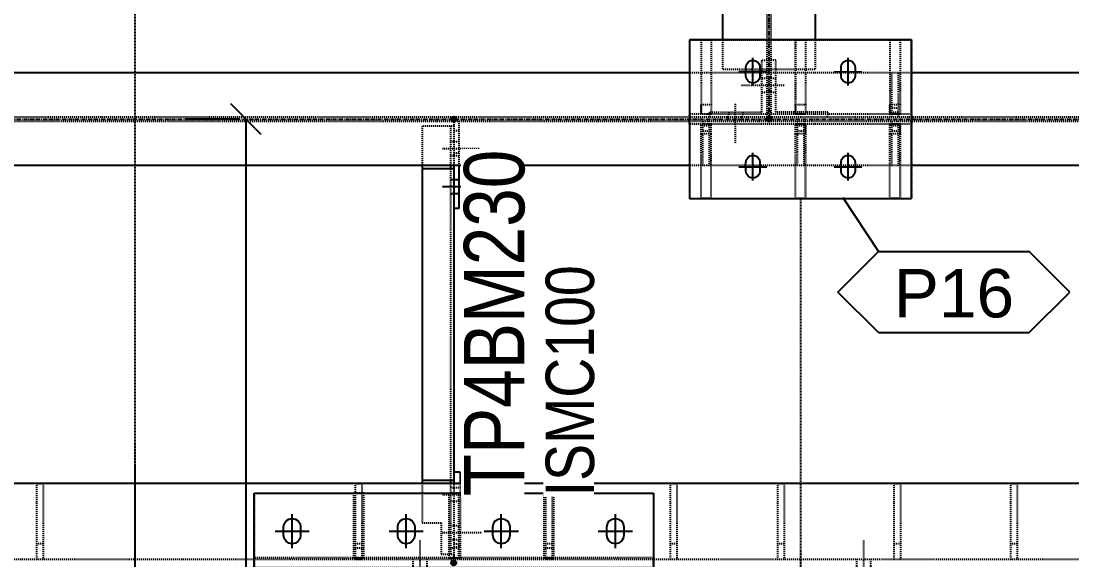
# Model space of a CAD drawing. Header units: millimetres. Extents: x 2102 to 21371, y 12217 to 26594.
# Drawn here: x 13452 to 15110, y 19525 to 20376 of the extents above; entities that cross this region are included whole.
import ezdxf

# ---------------------------------------------------------------- set-up
doc = ezdxf.new("R2010")
doc.units = ezdxf.units.MM
for name, pattern in [('CENTER', [12.7, 7.9375, -1.5875, 1.5875, -1.5875]), ('DXK_LINE_DOT2', [3.9198, 1.9599, -1.9599]), ('DXK_LINE_DOT3', [5.9187, 2.979, -0.9799, 0.9799, -0.9799])]:
    doc.linetypes.add(name, pattern=pattern)
for name, color, linetype in [('1', 7, 'Continuous'), ('2', 7, 'Continuous'), ('4', 7, 'Continuous'), ('6', 7, 'Continuous'), ('7', 7, 'Continuous'), ('8', 7, 'Continuous')]:
    doc.layers.add(name, color=color, linetype=linetype)
doc.styles.add('Arial', font='arial.ttf', dxfattribs={"height": 0.2})
doc.styles.add('Arial Narrow', font='ARIALN.TTF', dxfattribs={"height": 0.2})

# ---------------------------------------------------------------- blocks, each defined once
blk = doc.blocks.new('Part-116860372-114970 - 114867')
at = {"layer": '1', "color": 6, "linetype": 'DXK_LINE_DOT2'}
for p, q in [((17356.8, 20037.3), (16919.3, 20037.3)), ((17706.8, 19949.8), (13838.1, 19949.8)), ((13838.1, 19941.9), (17706.8, 19941.9)), ((17356.8, 19854.3), (16919.3, 19854.3))]:
    blk.add_line(p, q, dxfattribs=at)
at = {"layer": '2', "color": 2, "linetype": 'Continuous'}
for p, q in [((16919.3, 20037.3), (13831.8, 20037.3)), ((17713.1, 20037.3), (17356.8, 20037.3)), ((16919.3, 19854.3), (13831.8, 19854.3)), ((17713.1, 19854.3), (17356.8, 19854.3))]:
    blk.add_line(p, q, dxfattribs=at)
at = {"layer": '4', "color": 4, "linetype": 'CENTER'}
blk.add_line((13700.6, 19945.8), (17825.6, 19945.8), dxfattribs=at)
blk = doc.blocks.new('Part-116860372-157426 - 114867')
at = {"layer": '1', "color": 6, "linetype": 'DXK_LINE_DOT2'}
for p, q in [((15631.8, 19227.1), (14394.3, 19227.1)), ((16454.3, 19227.1), (15644.3, 19227.1)), ((16881.8, 19227.1), (16466.8, 19227.1)), ((17093.1, 19227.1), (16894.3, 19227.1)), ((17323.1, 19227.1), (17105.6, 19227.1)), ((17553.1, 19227.1), (17335.6, 19227.1)), ((18131.8, 19227.1), (17565.6, 19227.1))]:
    blk.add_line(p, q, dxfattribs=at)
blk = doc.blocks.new('Bolt-116860372-115947 - 114867')
at = {"layer": '1', "color": 1, "linetype": 'DXK_LINE_DOT2'}
for p, q in [((17263.3, 19038.3), (17263.3, 19117.1)), ((17249.5, 19064.6), (17249.5, 19077.1)), ((17277, 19064.6), (17277, 19077.1)), ((17249.5, 19054.6), (17249.5, 19064.6)), ((17277, 19054.6), (17277, 19064.6))]:
    blk.add_line(p, q, dxfattribs=at)
blk = doc.blocks.new('Part-116860372-114972 - 114867')
at = {"layer": '4', "linetype": 'Continuous'}
for points in [[(17075.6, 22565.8, -1), (17075.6, 22575.8, -1)], [(17075.6, 19940.8, -1), (17075.6, 19950.8, -1)]]:
    blk.add_hatch(color=4, dxfattribs=at).paths.add_polyline_path(points)
at = {"layer": '1', "color": 6, "linetype": 'DXK_LINE_DOT2'}
for p, q in [((16984.1, 22556.6), (16984.1, 22467.3)), ((17167.1, 22556.6), (16984.1, 22556.6)), ((17071.6, 22556.6), (17071.6, 22461)), ((17079.5, 22556.6), (17079.5, 22467.3)), ((17167.1, 22556.6), (17167.1, 22467.3)), ((17071.6, 22461), (17071.6, 19959.8)), ((17079.5, 22461), (17079.5, 19959.8)), ((16984.1, 21533.3), (16984.1, 21108.3)), ((17167.1, 21533.3), (17167.1, 21108.3)), ((16984.1, 20102.1), (16984.1, 20043.6)), ((17167.1, 20102.1), (17167.1, 20043.6)), ((17167.1, 20043.6), (16984.1, 20043.6)), ((17079.5, 19959.8), (17071.6, 19959.8))]:
    blk.add_line(p, q, dxfattribs=at)
at = {"layer": '2', "color": 2, "linetype": 'Continuous'}
for p, q in [((16984.1, 22467.3), (16984.1, 21533.3)), ((17071.6, 22461), (17071.6, 22467.3)), ((17079.5, 22467.3), (17079.5, 22461)), ((17167.1, 22467.3), (17167.1, 21533.3)), ((17167.1, 22461), (16984.1, 22461)), ((16984.1, 21108.3), (16984.1, 20102.1)), ((17167.1, 21108.3), (17167.1, 20102.1))]:
    blk.add_line(p, q, dxfattribs=at)
at = {"layer": '4', "color": 4, "linetype": 'CENTER'}
blk.add_line((17075.6, 22570.8), (17075.6, 19945.8), dxfattribs=at)
at = {"layer": '4', "color": 4, "linetype": 'Continuous'}
for centre in [(17075.6, 22570.8), (17075.6, 19945.8)]:
    blk.add_circle(centre, 5, dxfattribs=at)
blk = doc.blocks.new('Part-116860372-115887 - 114867')
at = {"layer": '1', "color": 6, "linetype": 'DXK_LINE_DOT2'}
for p, q in [((16464.3, 19941.9), (16464.3, 19854.3)), ((16454.3, 19923.2), (16464.3, 19923.2)), ((16454.3, 19879.4), (16464.3, 19879.4))]:
    blk.add_line(p, q, dxfattribs=at)
at = {"layer": '2', "color": 2, "linetype": 'Continuous'}
for p, q in [((16454.3, 19854.3), (16454.3, 19848.1)), ((16464.3, 19854.3), (16464.3, 19769.4)), ((16464.3, 19769.4), (16454.3, 19769.4))]:
    blk.add_line(p, q, dxfattribs=at)
blk = doc.blocks.new('Part-116860372-115907 - 114867')
at = {"layer": '1', "color": 6, "linetype": 'DXK_LINE_DOT2'}
for p, q in [((16454.3, 19227.1), (16466.8, 19227.1)), ((16466.8, 19227.1), (16466.8, 19077.1)), ((16454.3, 19108.3), (16466.8, 19108.3)), ((16454.3, 19102.1), (16466.8, 19102.1)), ((16466.8, 19077.1), (16454.3, 19077.1))]:
    blk.add_line(p, q, dxfattribs=at)
at = {"layer": '2', "color": 2, "linetype": 'Continuous'}
for p, q in [((16466.8, 19249.6), (16454.3, 19249.6)), ((16454.3, 19233.3), (16454.3, 19227.1)), ((16466.8, 19249.6), (16466.8, 19227.1))]:
    blk.add_line(p, q, dxfattribs=at)
blk = doc.blocks.new('Part-116860372-116450 - 114867')
at = {"layer": '1', "color": 6, "linetype": 'DXK_LINE_DOT2'}
for p, q in [((17318.2, 19949.8), (17318.2, 20037.3)), ((17330.7, 20037.3), (17330.7, 19949.8)), ((17318.2, 19968.5), (17330.7, 19968.5)), ((17330.7, 19959.3), (17318.2, 19959.3))]:
    blk.add_line(p, q, dxfattribs=at)
blk = doc.blocks.new('Part-116860372-115112 - 114867')
at = {"layer": '2', "color": 2, "linetype": 'Continuous'}
blk.add_line((20038.1, 19227.1), (9419.3, 19227.1), dxfattribs=at)
blk = doc.blocks.new('Part-116860372-115114 - 114867')
at = {"layer": '1', "color": 6, "linetype": 'DXK_LINE_DOT2'}
blk.add_line((20038.1, 19077.1), (9419.3, 19077.1), dxfattribs=at)
blk = doc.blocks.new('Part-116860372-116442 - 114867')
at = {"layer": '2', "color": 2, "linetype": 'Continuous'}
for p, q in [((16919.3, 20102.1), (16919.3, 19789.6)), ((17356.8, 20102), (16919.3, 20102.1)), ((17356.8, 19789.5), (17356.8, 20102)), ((16919.3, 19789.6), (17356.8, 19789.5))]:
    blk.add_line(p, q, dxfattribs=at)
blk = doc.blocks.new('Part-116860372-115119 - 114867')
at = {"layer": '4', "linetype": 'Continuous'}
for points in [[(16454.3, 19940.8, -1), (16454.3, 19950.8, -1)], [(16454.3, 19065.8, -1), (16454.3, 19075.8, -1)]]:
    blk.add_hatch(color=4, dxfattribs=at).paths.add_polyline_path(points)
at = {"layer": '1', "color": 6, "linetype": 'DXK_LINE_DOT2'}
for p, q in [((16391.8, 19931.9), (16391.8, 19854.3)), ((16454.3, 19931.9), (16391.8, 19931.9)), ((16448.1, 19931.9), (16448.1, 19854.3)), ((16454.3, 19931.9), (16454.3, 19848.1)), ((16448.1, 19848.1), (16448.1, 19233.3)), ((16454.3, 19233.3), (16454.3, 19087.1)), ((16391.8, 19227.1), (16391.8, 19149.6)), ((16448.1, 19227.1), (16448.1, 19087.1)), ((16391.8, 19149.6), (16429.3, 19149.6)), ((16429.3, 19149.6), (16429.3, 19087.1)), ((16454.3, 19087.1), (16429.3, 19087.1))]:
    blk.add_line(p, q, dxfattribs=at)
at = {"layer": '2', "color": 2, "linetype": 'Continuous'}
for p, q in [((16391.8, 19854.3), (16391.8, 19227.1)), ((16454.3, 19848.1), (16391.8, 19848.1)), ((16448.1, 19854.3), (16448.1, 19848.1)), ((16454.3, 19848.1), (16454.3, 19233.3)), ((16454.3, 19233.3), (16391.8, 19233.3)), ((16448.1, 19233.3), (16448.1, 19227.1))]:
    blk.add_line(p, q, dxfattribs=at)
at = {"layer": '4', "color": 4, "linetype": 'CENTER'}
for p, q in [((16454.3, 19945.8), (16454.3, 19931.9)), ((16454.3, 19848.1), (16454.3, 19233.3)), ((16454.3, 19087.1), (16454.3, 19070.8))]:
    blk.add_line(p, q, dxfattribs=at)
at = {"layer": '4', "color": 4, "linetype": 'Continuous'}
for centre in [(16454.3, 19945.8), (16454.3, 19070.8)]:
    blk.add_circle(centre, 5, dxfattribs=at)
blk = doc.blocks.new('Part-116860372-149910 - 114867')
at = {"layer": '1', "color": 6, "linetype": 'DXK_LINE_DOT2'}
for p, q in [((16881.8, 19077.1), (16881.8, 19227.1)), ((16881.8, 19227.1), (16894.3, 19227.1)), ((16894.3, 19227.1), (16894.3, 19077.1)), ((16894.3, 19108.3), (16881.8, 19108.3))]:
    blk.add_line(p, q, dxfattribs=at)
blk = doc.blocks.new('Part-116860372-116609 - 114867')
at = {"layer": '1', "color": 6, "linetype": 'DXK_LINE_DOT2'}
for p, q in [((17553.1, 19077.1), (17553.1, 19227.1)), ((17553.1, 19227.1), (17565.6, 19227.1)), ((17565.6, 19227.1), (17565.6, 19077.1)), ((17565.6, 19108.3), (17553.1, 19108.3))]:
    blk.add_line(p, q, dxfattribs=at)
blk = doc.blocks.new('Part-116860372-116526 - 114867')
at = {"layer": '1', "color": 6, "linetype": 'DXK_LINE_DOT2'}
for p, q in [((16256.8, 19208.3), (16256.8, 19080.8)), ((16276.8, 19208.3), (16256.8, 19208.3)), ((16276.8, 19080.8), (16276.8, 19208.3)), ((16276.8, 19099.6), (16256.8, 19099.6)), ((16256.8, 19080.8), (16276.8, 19080.8))]:
    blk.add_line(p, q, dxfattribs=at)
blk = doc.blocks.new('Part-116860372-116524 - 114867')
at = {"layer": '1', "color": 6, "linetype": 'DXK_LINE_DOT2'}
for p, q in [((16848.1, 19080.9), (16060.6, 19080.8)), ((16060.6, 19060.8), (16060.6, 19080.8)), ((16848.1, 19060.9), (16848.1, 19080.9)), ((16848.1, 19060.9), (16060.6, 19060.8))]:
    blk.add_line(p, q, dxfattribs=at)
blk = doc.blocks.new('Part-116860372-150337 - 114867')
at = {"layer": '1', "color": 6, "linetype": 'DXK_LINE_DOT2'}
for p, q in [((16260.6, 19077.1), (16260.6, 19227.1)), ((16260.6, 19227.1), (16273.1, 19227.1)), ((16273.1, 19227.1), (16273.1, 19077.1)), ((16273.1, 19108.3), (16260.6, 19108.3)), ((16273.1, 19077.1), (16260.6, 19077.1))]:
    blk.add_line(p, q, dxfattribs=at)
blk = doc.blocks.new('Part-116860372-115512 - 114867')
at = {"layer": '1', "color": 6, "linetype": 'DXK_LINE_DOT2'}
for p, q in [((17089.5, 20062.3), (17079.5, 20062.3)), ((17089.5, 19959.8), (17089.5, 20062.3)), ((17079.5, 19959.8), (17079.5, 19949.8)), ((17192, 19959.8), (17089.5, 19959.8)), ((17192, 19949.8), (17192, 19959.8))]:
    blk.add_line(p, q, dxfattribs=at)
blk = doc.blocks.new('Part-116860372-149912 - 114867')
at = {"layer": '1', "color": 6, "linetype": 'DXK_LINE_DOT2'}
for p, q in [((15631.8, 19077.1), (15631.8, 19227.1)), ((15631.8, 19227.1), (15644.3, 19227.1)), ((15644.3, 19227.1), (15644.3, 19077.1)), ((15644.3, 19108.3), (15631.8, 19108.3))]:
    blk.add_line(p, q, dxfattribs=at)
blk = doc.blocks.new('Part-116860372-115511 - 114867')
at = {"layer": '1', "color": 6, "linetype": 'DXK_LINE_DOT2'}
for p, q in [((17061.6, 19959.8), (17061.6, 20062.3)), ((17061.6, 20062.3), (17071.6, 20062.3)), ((16959.1, 19949.8), (16959.1, 19959.8)), ((16959.1, 19959.8), (17061.6, 19959.8)), ((17071.6, 19959.8), (17071.6, 19949.8))]:
    blk.add_line(p, q, dxfattribs=at)
blk = doc.blocks.new('Bolt-116860372-115513 - 114867')
at = {"layer": '1', "color": 1, "linetype": 'DXK_LINE_DOT2'}
for p, q in [((17071.6, 20026), (17061.6, 20026)), ((17079.5, 20026), (17071.6, 20026)), ((17089.5, 20026), (17079.5, 20026)), ((17105.8, 20012.3), (17020.8, 20012.3)), ((17071.6, 19998.5), (17061.6, 19998.5)), ((17079.5, 19998.5), (17071.6, 19998.5)), ((17089.5, 19998.5), (17079.5, 19998.5))]:
    blk.add_line(p, q, dxfattribs=at)
blk = doc.blocks.new('Bolt-116860372-115529 - 114867')
at = {"layer": '1', "color": 1, "linetype": 'DXK_LINE_DOT2'}
for p, q in [((16995.4, 19959.8), (16995.4, 19949.8)), ((17009.1, 19975.8), (17009.1, 19897)), ((17022.9, 19959.8), (17022.9, 19949.8)), ((16995.4, 19949.8), (16995.4, 19941.9)), ((17022.9, 19949.8), (17022.9, 19941.9))]:
    blk.add_line(p, q, dxfattribs=at)
blk = doc.blocks.new('Bolt-116860372-116449 - 114867')
at = {"layer": '2', "color": 1, "linetype": 'Continuous'}
for p, q in [((17044.3, 20012.1), (17044.3, 20067.1)), ((17231.8, 20012.1), (17231.8, 20067.1)), ((17030.6, 20048.3), (17031.6, 20053.6)), ((17030.6, 20030.8), (17030.6, 20048.3)), ((17031.6, 20053.6), (17034.6, 20058)), ((17034.6, 20058), (17039.1, 20061)), ((17039.1, 20061), (17044.3, 20062.1)), ((17044.3, 20062.1), (17044.3, 20062.1)), ((17044.3, 20062.1), (17049.6, 20061)), ((17049.6, 20061), (17054.1, 20058)), ((17054.1, 20058), (17057, 20053.6)), ((17057, 20053.6), (17058.1, 20048.3)), ((17058.1, 20048.3), (17058.1, 20030.8)), ((17218.1, 20048.3), (17219.1, 20053.6)), ((17218.1, 20030.8), (17218.1, 20048.3)), ((17219.1, 20053.6), (17222.1, 20058)), ((17222.1, 20058), (17226.6, 20061)), ((17226.6, 20061), (17231.8, 20062.1)), ((17231.8, 20062.1), (17231.8, 20062.1)), ((17231.8, 20062.1), (17237.1, 20061)), ((17237.1, 20061), (17241.6, 20058)), ((17241.6, 20058), (17244.5, 20053.6)), ((17244.5, 20053.6), (17245.6, 20048.3)), ((17245.6, 20048.3), (17245.6, 20030.8)), ((17016.8, 20039.6), (17071.8, 20039.6)), ((17031.6, 20025.6), (17030.6, 20030.8)), ((17034.6, 20021.1), (17031.6, 20025.6)), ((17039.1, 20018.1), (17034.6, 20021.1)), ((17054.1, 20021.1), (17049.6, 20018.1)), ((17057, 20025.6), (17054.1, 20021.1)), ((17058.1, 20030.8), (17057, 20025.6)), ((17204.3, 20039.6), (17259.3, 20039.5)), ((17219.1, 20025.5), (17218.1, 20030.8)), ((17222.1, 20021.1), (17219.1, 20025.5)), ((17226.6, 20018.1), (17222.1, 20021.1)), ((17241.6, 20021.1), (17237.1, 20018.1)), ((17244.5, 20025.5), (17241.6, 20021.1)), ((17245.6, 20030.8), (17244.5, 20025.5)), ((17044.3, 20017.1), (17039.1, 20018.1)), ((17049.6, 20018.1), (17044.3, 20017.1)), ((17044.3, 20017.1), (17044.3, 20017.1)), ((17231.8, 20017.1), (17226.6, 20018.1)), ((17237.1, 20018.1), (17231.8, 20017.1)), ((17231.8, 20017.1), (17231.8, 20017.1)), ((17044.3, 19824.6), (17044.3, 19879.6)), ((17231.8, 19824.6), (17231.8, 19879.6)), ((17030.6, 19860.8), (17031.6, 19866.1)), ((17030.6, 19843.3), (17030.6, 19860.8)), ((17031.6, 19866.1), (17034.6, 19870.5)), ((17034.6, 19870.5), (17039.1, 19873.5)), ((17039.1, 19873.5), (17044.3, 19874.6)), ((17044.3, 19874.6), (17044.3, 19874.6)), ((17044.3, 19874.6), (17049.6, 19873.5)), ((17049.6, 19873.5), (17054, 19870.5)), ((17054, 19870.5), (17057, 19866.1)), ((17057, 19866.1), (17058.1, 19860.8)), ((17058.1, 19860.8), (17058.1, 19843.3)), ((17218.1, 19860.8), (17219.1, 19866.1)), ((17218.1, 19843.3), (17218.1, 19860.8)), ((17219.1, 19866.1), (17222.1, 19870.5)), ((17222.1, 19870.5), (17226.6, 19873.5)), ((17226.6, 19873.5), (17231.8, 19874.6)), ((17231.8, 19874.6), (17231.8, 19874.6)), ((17231.8, 19874.6), (17237.1, 19873.5)), ((17237.1, 19873.5), (17241.5, 19870.5)), ((17241.5, 19870.5), (17244.5, 19866.1)), ((17244.5, 19866.1), (17245.6, 19860.8)), ((17245.6, 19860.8), (17245.6, 19843.3)), ((17016.8, 19852.1), (17071.8, 19852.1)), ((17031.6, 19838.1), (17030.6, 19843.3)), ((17034.6, 19833.6), (17031.6, 19838.1)), ((17057, 19838.1), (17054, 19833.6)), ((17058.1, 19843.3), (17057, 19838.1)), ((17204.3, 19852.1), (17259.3, 19852)), ((17219.1, 19838), (17218.1, 19843.3)), ((17222.1, 19833.6), (17219.1, 19838)), ((17244.5, 19838), (17241.5, 19833.6)), ((17245.6, 19843.3), (17244.5, 19838)), ((17039.1, 19830.6), (17034.6, 19833.6)), ((17044.3, 19829.6), (17039.1, 19830.6)), ((17049.6, 19830.6), (17044.3, 19829.6)), ((17044.3, 19829.6), (17044.3, 19829.6)), ((17054, 19833.6), (17049.6, 19830.6)), ((17226.6, 19830.6), (17222.1, 19833.6)), ((17231.8, 19829.6), (17226.6, 19830.6)), ((17237.1, 19830.6), (17231.8, 19829.6)), ((17231.8, 19829.6), (17231.8, 19829.6)), ((17241.5, 19833.6), (17237.1, 19830.6))]:
    blk.add_line(p, q, dxfattribs=at)
blk = doc.blocks.new('Part-116860372-116447 - 114867')
at = {"layer": '1', "color": 6, "linetype": 'DXK_LINE_DOT2'}
for p, q in [((16962, 19935.8), (16941.9, 19935.8)), ((16941.9, 19917), (16941.9, 19935.8)), ((16942, 19917), (16942, 19935.8)), ((16961.9, 19917), (16961.9, 19935.8)), ((16961.9, 19935.8), (16962, 19935.8)), ((16962, 19917), (16962, 19935.8)), ((16962, 19917), (16941.9, 19917)), ((16941.9, 19789.6), (16941.9, 19917)), ((16942, 19789.6), (16942, 19917)), ((16961.9, 19789.5), (16961.9, 19917)), ((16962, 19789.6), (16962, 19917)), ((16961.9, 19789.5), (16962, 19789.5))]:
    blk.add_line(p, q, dxfattribs=at)
at = {"layer": '2', "color": 2, "linetype": 'Continuous'}
for p, q in [((16941.9, 19789.5), (16941.9, 19789.6)), ((16962, 19789.5), (16941.9, 19789.5)), ((16942, 19789.5), (16942, 19789.6)), ((16962, 19789.5), (16962, 19789.6))]:
    blk.add_line(p, q, dxfattribs=at)
blk = doc.blocks.new('Part-116860372-116441 - 114867')
at = {"layer": '1', "color": 6, "linetype": 'DXK_LINE_DOT2'}
for p, q in [((17314.4, 20102), (17314.4, 19974.6)), ((17314.5, 20102.1), (17334.4, 20102.1)), ((17314.5, 20102), (17314.5, 19974.6)), ((17334.4, 20102.1), (17334.4, 19974.6)), ((17334.5, 20102), (17334.5, 19974.6)), ((17314.4, 19974.6), (17314.4, 19955.8)), ((17314.4, 19974.6), (17334.5, 19974.6)), ((17314.5, 19955.8), (17314.5, 19974.6)), ((17334.4, 19974.6), (17334.4, 19955.8)), ((17334.5, 19974.6), (17334.5, 19955.8)), ((17314.4, 19955.8), (17314.5, 19955.8)), ((17334.5, 19955.8), (17314.4, 19955.8))]:
    blk.add_line(p, q, dxfattribs=at)
at = {"layer": '2', "color": 2, "linetype": 'Continuous'}
for p, q in [((17314.5, 20102.1), (17314.4, 20102.1)), ((17314.4, 20102.1), (17314.4, 20102)), ((17314.4, 20102.1), (17314.5, 20102.1)), ((17314.5, 20102.1), (17314.5, 20102)), ((17314.5, 20102.1), (17334.5, 20102.1)), ((17334.5, 20102.1), (17334.5, 20102))]:
    blk.add_line(p, q, dxfattribs=at)
blk = doc.blocks.new('Part-116860372-116612 - 114867')
at = {"layer": '1', "color": 6, "linetype": 'DXK_LINE_DOT2'}
for p, q in [((17093.1, 19077.1), (17093.1, 19227.1)), ((17093.1, 19227.1), (17105.6, 19227.1)), ((17105.6, 19227.1), (17105.6, 19077.1)), ((17105.6, 19108.3), (17093.1, 19108.3))]:
    blk.add_line(p, q, dxfattribs=at)
blk = doc.blocks.new('Part-116860372-116529 - 114867')
at = {"layer": '1', "color": 6, "linetype": 'DXK_LINE_DOT2'}
for p, q in [((16444.3, 19208.3), (16444.3, 19080.8)), ((16464.3, 19208.3), (16444.3, 19208.3)), ((16464.3, 19080.8), (16464.3, 19208.3)), ((16464.3, 19099.6), (16444.3, 19099.6)), ((16444.3, 19080.8), (16464.3, 19080.8))]:
    blk.add_line(p, q, dxfattribs=at)
blk = doc.blocks.new('Bolt-116860372-116533 - 114867')
at = {"layer": '2', "color": 1, "linetype": 'Continuous'}
for p, q in [((16120, 19148), (16123.6, 19153.4)), ((16123.6, 19153.4), (16129.1, 19157.1)), ((16129.1, 19157.1), (16135.6, 19158.4)), ((16135.6, 19099.6), (16135.6, 19167.1)), ((16135.6, 19158.4), (16135.6, 19158.4)), ((16135.6, 19158.4), (16142, 19157.1)), ((16142, 19157.1), (16147.5, 19153.4)), ((16147.5, 19153.4), (16151.2, 19148)), ((16345, 19147.9), (16348.6, 19153.4)), ((16348.6, 19153.4), (16354.1, 19157.1)), ((16354.1, 19157.1), (16360.6, 19158.4)), ((16360.6, 19099.6), (16360.6, 19167.1)), ((16360.6, 19158.4), (16360.6, 19158.4)), ((16360.6, 19158.4), (16367, 19157.1)), ((16367, 19157.1), (16372.5, 19153.4)), ((16372.5, 19153.4), (16376.2, 19147.9)), ((16532.5, 19147.9), (16536.1, 19153.4)), ((16536.1, 19153.4), (16541.6, 19157.1)), ((16541.6, 19157.1), (16548.1, 19158.3)), ((16548.1, 19099.6), (16548.1, 19167.1)), ((16548.1, 19158.3), (16548.1, 19158.3)), ((16548.1, 19158.3), (16554.5, 19157.1)), ((16554.5, 19157.1), (16560, 19153.4)), ((16560, 19153.4), (16563.7, 19147.9)), ((16757.5, 19147.9), (16761.1, 19153.4)), ((16761.1, 19153.4), (16766.6, 19157)), ((16766.6, 19157), (16773.1, 19158.3)), ((16773.1, 19099.6), (16773.1, 19167.1)), ((16773.1, 19158.3), (16773.1, 19158.3)), ((16773.1, 19158.3), (16779.5, 19157)), ((16779.5, 19157), (16785, 19153.4)), ((16785, 19153.4), (16788.7, 19147.9)), ((16101.8, 19133.4), (16169.3, 19133.4)), ((16118.7, 19141.5), (16120, 19148)), ((16118.7, 19125.3), (16118.7, 19141.5)), ((16151.2, 19148), (16152.4, 19141.5)), ((16152.4, 19141.5), (16152.4, 19125.2)), ((16326.8, 19133.4), (16394.3, 19133.4)), ((16343.7, 19141.5), (16345, 19147.9)), ((16343.7, 19125.2), (16343.7, 19141.5)), ((16376.2, 19147.9), (16377.4, 19141.5)), ((16377.4, 19141.5), (16377.4, 19125.2)), ((16514.3, 19133.3), (16581.8, 19133.3)), ((16531.2, 19141.5), (16532.5, 19147.9)), ((16531.2, 19125.2), (16531.2, 19141.5)), ((16563.7, 19147.9), (16564.9, 19141.5)), ((16564.9, 19141.5), (16564.9, 19125.2)), ((16739.3, 19133.3), (16806.8, 19133.3)), ((16756.2, 19141.5), (16757.5, 19147.9)), ((16756.2, 19125.2), (16756.2, 19141.5)), ((16788.7, 19147.9), (16789.9, 19141.5)), ((16789.9, 19141.5), (16789.9, 19125.2)), ((16120, 19118.8), (16118.7, 19125.3)), ((16123.6, 19113.3), (16120, 19118.8)), ((16129.1, 19109.7), (16123.6, 19113.3)), ((16135.6, 19108.4), (16129.1, 19109.7)), ((16142, 19109.7), (16135.6, 19108.4)), ((16147.5, 19113.3), (16142, 19109.7)), ((16151.2, 19118.8), (16147.5, 19113.3)), ((16152.4, 19125.2), (16151.2, 19118.8)), ((16345, 19118.8), (16343.7, 19125.2)), ((16348.6, 19113.3), (16345, 19118.8)), ((16354.1, 19109.6), (16348.6, 19113.3)), ((16360.6, 19108.4), (16354.1, 19109.6)), ((16367, 19109.6), (16360.6, 19108.4)), ((16372.5, 19113.3), (16367, 19109.6)), ((16376.2, 19118.8), (16372.5, 19113.3)), ((16377.4, 19125.2), (16376.2, 19118.8)), ((16532.5, 19118.8), (16531.2, 19125.2)), ((16536.1, 19113.3), (16532.5, 19118.8)), ((16541.6, 19109.6), (16536.1, 19113.3)), ((16548.1, 19108.3), (16541.6, 19109.6)), ((16554.5, 19109.6), (16548.1, 19108.3)), ((16560, 19113.3), (16554.5, 19109.6)), ((16563.7, 19118.8), (16560, 19113.3)), ((16564.9, 19125.2), (16563.7, 19118.8)), ((16757.5, 19118.7), (16756.2, 19125.2)), ((16761.1, 19113.3), (16757.5, 19118.7)), ((16766.6, 19109.6), (16761.1, 19113.3)), ((16773.1, 19108.3), (16766.6, 19109.6)), ((16779.5, 19109.6), (16773.1, 19108.3)), ((16785, 19113.3), (16779.5, 19109.6)), ((16788.7, 19118.7), (16785, 19113.3)), ((16789.9, 19125.2), (16788.7, 19118.7)), ((16135.6, 19108.4), (16135.6, 19108.4)), ((16360.6, 19108.4), (16360.6, 19108.4)), ((16548.1, 19108.3), (16548.1, 19108.3)), ((16773.1, 19108.3), (16773.1, 19108.3)), ((16120, 19023), (16123.6, 19028.4)), ((16123.6, 19028.4), (16129.1, 19032.1)), ((16129.1, 19032.1), (16135.6, 19033.4)), ((16135.6, 18974.6), (16135.6, 19042.1)), ((16135.6, 19033.4), (16135.6, 19033.4)), ((16135.6, 19033.4), (16142, 19032.1)), ((16142, 19032.1), (16147.5, 19028.4)), ((16147.5, 19028.4), (16151.2, 19023)), ((16345, 19022.9), (16348.6, 19028.4)), ((16348.6, 19028.4), (16354.1, 19032.1)), ((16354.1, 19032.1), (16360.6, 19033.4)), ((16360.6, 18974.6), (16360.6, 19042.1)), ((16360.6, 19033.4), (16360.6, 19033.4)), ((16360.6, 19033.4), (16367, 19032.1)), ((16367, 19032.1), (16372.5, 19028.4)), ((16372.5, 19028.4), (16376.2, 19022.9)), ((16532.5, 19022.9), (16536.1, 19028.4)), ((16536.1, 19028.4), (16541.6, 19032.1)), ((16541.6, 19032.1), (16548.1, 19033.3)), ((16548.1, 18974.6), (16548.1, 19042.1)), ((16548.1, 19033.3), (16548.1, 19033.3)), ((16548.1, 19033.3), (16554.5, 19032.1)), ((16554.5, 19032.1), (16560, 19028.4)), ((16560, 19028.4), (16563.7, 19022.9)), ((16757.5, 19022.9), (16761.1, 19028.4)), ((16761.1, 19028.4), (16766.6, 19032)), ((16766.6, 19032), (16773.1, 19033.3)), ((16773.1, 18974.6), (16773.1, 19042.1)), ((16773.1, 19033.3), (16773.1, 19033.3)), ((16773.1, 19033.3), (16779.5, 19032)), ((16779.5, 19032), (16785, 19028.4)), ((16785, 19028.4), (16788.7, 19022.9)), ((16101.8, 19008.4), (16169.3, 19008.4)), ((16118.7, 19016.5), (16120, 19023)), ((16118.7, 19000.3), (16118.7, 19016.5)), ((16151.2, 19023), (16152.4, 19016.5)), ((16152.4, 19016.5), (16152.4, 19000.2)), ((16326.8, 19008.4), (16394.3, 19008.4)), ((16343.7, 19016.5), (16345, 19022.9)), ((16343.7, 19000.2), (16343.7, 19016.5)), ((16376.2, 19022.9), (16377.4, 19016.5)), ((16377.4, 19016.5), (16377.4, 19000.2)), ((16514.3, 19008.3), (16581.8, 19008.3)), ((16531.2, 19016.5), (16532.5, 19022.9)), ((16531.2, 19000.2), (16531.2, 19016.5)), ((16563.7, 19022.9), (16564.9, 19016.5)), ((16564.9, 19016.5), (16564.9, 19000.2)), ((16739.3, 19008.3), (16806.8, 19008.3)), ((16756.2, 19016.5), (16757.5, 19022.9)), ((16756.2, 19000.2), (16756.2, 19016.5)), ((16788.7, 19022.9), (16789.9, 19016.5)), ((16789.9, 19016.5), (16789.9, 19000.2)), ((16120, 18993.8), (16118.7, 19000.3)), ((16123.6, 18988.3), (16120, 18993.8)), ((16129.1, 18984.7), (16123.6, 18988.3)), ((16135.6, 18983.4), (16129.1, 18984.7)), ((16142, 18984.7), (16135.6, 18983.4)), ((16147.5, 18988.3), (16142, 18984.7)), ((16151.2, 18993.8), (16147.5, 18988.3)), ((16152.4, 19000.2), (16151.2, 18993.8)), ((16345, 18993.8), (16343.7, 19000.2)), ((16348.6, 18988.3), (16345, 18993.8)), ((16354.1, 18984.6), (16348.6, 18988.3)), ((16360.6, 18983.4), (16354.1, 18984.6)), ((16367, 18984.6), (16360.6, 18983.4)), ((16372.5, 18988.3), (16367, 18984.6)), ((16376.2, 18993.8), (16372.5, 18988.3)), ((16377.4, 19000.2), (16376.2, 18993.8)), ((16532.5, 18993.8), (16531.2, 19000.2)), ((16536.1, 18988.3), (16532.5, 18993.8)), ((16541.6, 18984.6), (16536.1, 18988.3)), ((16548.1, 18983.3), (16541.6, 18984.6)), ((16554.5, 18984.6), (16548.1, 18983.3)), ((16560, 18988.3), (16554.5, 18984.6)), ((16563.7, 18993.8), (16560, 18988.3)), ((16564.9, 19000.2), (16563.7, 18993.8)), ((16757.5, 18993.7), (16756.2, 19000.2)), ((16761.1, 18988.3), (16757.5, 18993.7)), ((16766.6, 18984.6), (16761.1, 18988.3)), ((16773.1, 18983.3), (16766.6, 18984.6)), ((16779.5, 18984.6), (16773.1, 18983.3)), ((16785, 18988.3), (16779.5, 18984.6)), ((16788.7, 18993.7), (16785, 18988.3)), ((16789.9, 19000.2), (16788.7, 18993.7)), ((16135.6, 18983.4), (16135.6, 18983.4)), ((16360.6, 18983.4), (16360.6, 18983.4)), ((16548.1, 18983.3), (16548.1, 18983.3)), ((16773.1, 18983.3), (16773.1, 18983.3))]:
    blk.add_line(p, q, dxfattribs=at)
blk = doc.blocks.new('Bolt-116860372-115888 - 114867')
at = {"layer": '1', "color": 1, "linetype": 'DXK_LINE_DOT2'}
for p, q in [((16448.1, 19901.9), (16454.3, 19901.9)), ((16454.3, 19901.9), (16464.3, 19901.9)), ((16431.8, 19888.2), (16504.3, 19888.2)), ((16448.1, 19874.4), (16454.3, 19874.4)), ((16454.3, 19874.4), (16464.3, 19874.4))]:
    blk.add_line(p, q, dxfattribs=at)
at = {"layer": '2', "color": 1, "linetype": 'Continuous'}
for p, q in [((16448.1, 19826.9), (16454.3, 19826.9)), ((16454.3, 19826.9), (16464.3, 19826.9)), ((16431.8, 19813.2), (16504.3, 19813.2)), ((16448.1, 19799.4), (16454.3, 19799.4)), ((16454.3, 19799.4), (16464.3, 19799.4))]:
    blk.add_line(p, q, dxfattribs=at)
blk = doc.blocks.new('Bolt-116860372-115908 - 114867')
at = {"layer": '1', "color": 1, "linetype": 'DXK_LINE_DOT2'}
for p, q in [((16448.1, 19219.6), (16454.3, 19219.6)), ((16454.3, 19219.6), (16466.8, 19219.6)), ((16431.8, 19205.8), (16510.6, 19205.8)), ((16448.1, 19192.1), (16454.3, 19192.1)), ((16454.3, 19192.1), (16466.8, 19192.1)), ((16431.8, 19130.8), (16510.6, 19130.8)), ((16448.1, 19144.6), (16454.3, 19144.6)), ((16454.3, 19144.6), (16466.8, 19144.6)), ((16448.1, 19117.1), (16454.3, 19117.1)), ((16454.3, 19117.1), (16466.8, 19117.1))]:
    blk.add_line(p, q, dxfattribs=at)
blk = doc.blocks.new('Bolt-116860372-115952 - 114867')
at = {"layer": '1', "color": 1, "linetype": 'DXK_LINE_DOT2'}
for p, q in [((16388.3, 19038.3), (16388.3, 19117.1)), ((16374.5, 19064.6), (16374.5, 19077.1)), ((16402, 19064.6), (16402, 19077.1)), ((16374.5, 19054.6), (16374.5, 19064.6)), ((16402, 19054.6), (16402, 19064.6))]:
    blk.add_line(p, q, dxfattribs=at)
blk = doc.blocks.new('Part-116860372-116448 - 114867')
at = {"layer": '1', "color": 6, "linetype": 'DXK_LINE_DOT2'}
for p, q in [((17148.1, 19935.8), (17128.1, 19935.8)), ((17128.2, 19917.1), (17128.1, 19935.8)), ((17128.1, 19917.1), (17128.1, 19935.8)), ((17148.1, 19935.8), (17148.2, 19917.1)), ((17148.1, 19917.1), (17148.1, 19935.8)), ((17148.1, 19935.8), (17148.1, 19935.8)), ((17148.2, 19917.1), (17128.1, 19917.1)), ((17128.1, 19789.6), (17128.1, 19917.1)), ((17128.2, 19789.6), (17128.2, 19917.1)), ((17148.1, 19789.6), (17148.1, 19917.1)), ((17148.2, 19917.1), (17148.2, 19789.6)), ((17148.2, 19789.6), (17128.1, 19789.6)), ((17148.1, 19789.6), (17148.2, 19789.6))]:
    blk.add_line(p, q, dxfattribs=at)
blk = doc.blocks.new('Part-116860372-116452 - 114867')
at = {"layer": '1', "color": 6, "linetype": 'DXK_LINE_DOT2'}
for p, q in [((17131.9, 19854.3), (17131.9, 19941.9)), ((17144.4, 19941.9), (17144.4, 19854.3)), ((17144.4, 19932.4), (17131.9, 19932.4)), ((17131.9, 19923.1), (17144.4, 19923.1))]:
    blk.add_line(p, q, dxfattribs=at)
blk = doc.blocks.new('Part-116860372-116440 - 114867')
at = {"layer": '1', "color": 6, "linetype": 'DXK_LINE_DOT2'}
for p, q in [((16919.4, 19935.8), (16919.4, 19955.8)), ((16919.4, 19935.8), (16919.4, 19955.8)), ((16919.4, 19955.8), (16919.4, 19955.8)), ((17356.8, 19955.8), (16919.4, 19955.8)), ((17356.9, 19935.8), (17356.9, 19955.8)), ((16919.4, 19935.8), (16919.4, 19935.8)), ((17356.8, 19935.8), (16919.4, 19935.8))]:
    blk.add_line(p, q, dxfattribs=at)
at = {"layer": '2', "color": 2, "linetype": 'Continuous'}
for p, q in [((17356.8, 19955.8), (17356.9, 19955.8)), ((17356.9, 19955.8), (17356.9, 19935.8)), ((17356.9, 19935.8), (17356.8, 19935.8))]:
    blk.add_line(p, q, dxfattribs=at)
blk = doc.blocks.new('Part-116860372-116444 - 114867')
at = {"layer": '1', "color": 6, "linetype": 'DXK_LINE_DOT2'}
for p, q in [((17128.1, 20102.1), (17128.2, 20102.1)), ((17128.1, 20102.1), (17128.1, 19974.5)), ((17128.1, 20102.1), (17148.2, 20102.1)), ((17128.2, 19974.5), (17128.2, 20102.1)), ((17148.1, 20102.1), (17148.1, 19974.5)), ((17148.2, 20102.1), (17148.2, 19974.5)), ((17128.1, 19955.8), (17128.2, 19974.5)), ((17128.1, 19974.5), (17128.1, 19955.8)), ((17128.1, 19974.5), (17148.2, 19974.5)), ((17148.2, 19974.5), (17148.1, 19955.8)), ((17148.1, 19974.5), (17148.1, 19955.8)), ((17128.1, 19955.8), (17128.1, 19955.8)), ((17148.1, 19955.8), (17128.1, 19955.8))]:
    blk.add_line(p, q, dxfattribs=at)
blk = doc.blocks.new('Part-116860372-116443 - 114867')
at = {"layer": '1', "color": 6, "linetype": 'DXK_LINE_DOT2'}
for p, q in [((16941.9, 20102.1), (16941.9, 19974.6)), ((16942, 20102.1), (16942, 19974.6)), ((16942, 20102.1), (16961.9, 20102.1)), ((16961.9, 20102.1), (16961.9, 19974.6)), ((16962, 20102.1), (16962, 19974.6)), ((16941.9, 19974.6), (16941.9, 19955.8)), ((16941.9, 19974.6), (16962, 19974.6)), ((16942, 19955.8), (16942, 19974.6)), ((16961.9, 19974.6), (16961.9, 19955.8)), ((16962, 19974.6), (16962, 19955.8)), ((16941.9, 19955.8), (16942, 19955.8)), ((16962, 19955.8), (16941.9, 19955.8))]:
    blk.add_line(p, q, dxfattribs=at)
at = {"layer": '2', "color": 2, "linetype": 'Continuous'}
for p, q in [((16942, 20102.1), (16941.9, 20102.1)), ((16941.9, 20102.1), (16941.9, 20102.1)), ((16941.9, 20102.1), (16942, 20102.1)), ((16942, 20102.1), (16942, 20102.1)), ((16942, 20102.1), (16962, 20102.1)), ((16962, 20102.1), (16962, 20102.1))]:
    blk.add_line(p, q, dxfattribs=at)
blk = doc.blocks.new('Part-116860372-116445 - 114867')
at = {"layer": '1', "color": 6, "linetype": 'DXK_LINE_DOT2'}
for p, q in [((16919.3, 20102.1), (16919.3, 19789.6)), ((16919.3, 20102.1), (17356.8, 20102)), ((17356.8, 20102), (17356.8, 19789.5)), ((16919.3, 19789.6), (17356.8, 19789.5))]:
    blk.add_line(p, q, dxfattribs=at)
blk = doc.blocks.new('Part-116860372-116446 - 114867')
at = {"layer": '1', "color": 6, "linetype": 'DXK_LINE_DOT2'}
for p, q in [((17334.5, 19935.8), (17314.4, 19935.8)), ((17314.4, 19917), (17314.4, 19935.8)), ((17314.5, 19917), (17314.5, 19935.8)), ((17334.4, 19917), (17334.4, 19935.8)), ((17334.4, 19935.8), (17334.5, 19935.8)), ((17334.5, 19935.8), (17334.5, 19917)), ((17334.5, 19917), (17314.4, 19917)), ((17314.4, 19789.5), (17314.4, 19917)), ((17314.5, 19789.5), (17314.5, 19917)), ((17334.4, 19789.5), (17334.4, 19917)), ((17334.5, 19917), (17334.5, 19789.5)), ((17334.4, 19789.5), (17334.5, 19789.5))]:
    blk.add_line(p, q, dxfattribs=at)
at = {"layer": '2', "color": 2, "linetype": 'Continuous'}
blk.add_line((17334.5, 19789.5), (17314.4, 19789.5), dxfattribs=at)
blk = doc.blocks.new('Part-116860372-116451 - 114867')
at = {"layer": '1', "color": 6, "linetype": 'DXK_LINE_DOT2'}
for p, q in [((17318.2, 19854.3), (17318.2, 19941.9)), ((17330.7, 19941.9), (17330.7, 19854.3)), ((17330.7, 19932.4), (17318.2, 19932.4)), ((17318.2, 19923.1), (17330.7, 19923.1))]:
    blk.add_line(p, q, dxfattribs=at)
blk = doc.blocks.new('Part-116860372-116453 - 114867')
at = {"layer": '1', "color": 6, "linetype": 'DXK_LINE_DOT2'}
for p, q in [((16945.7, 19854.3), (16945.7, 19941.9)), ((16958.2, 19941.9), (16958.2, 19854.3)), ((16958.2, 19932.4), (16945.7, 19932.4)), ((16945.7, 19923.1), (16958.2, 19923.1))]:
    blk.add_line(p, q, dxfattribs=at)
blk = doc.blocks.new('Part-116860372-116525 - 114867')
at = {"layer": '2', "color": 2, "linetype": 'Continuous'}
for p, q in [((16060.6, 18933.3), (16060.6, 19208.3)), ((16060.6, 19208.3), (16848.1, 19208.3)), ((16848.1, 19208.3), (16848.1, 18933.3)), ((16848.1, 18933.3), (16060.6, 18933.3))]:
    blk.add_line(p, q, dxfattribs=at)
blk = doc.blocks.new('Part-116860372-116527 - 114867')
at = {"layer": '1', "color": 6, "linetype": 'DXK_LINE_DOT2'}
for p, q in [((16060.6, 19208.3), (16060.6, 18933.3)), ((16060.6, 19208.3), (16848.1, 19208.3)), ((16848.1, 19208.3), (16848.1, 18933.3)), ((16060.6, 18933.3), (16848.1, 18933.3))]:
    blk.add_line(p, q, dxfattribs=at)
blk = doc.blocks.new('Part-116860372-116531 - 114867')
at = {"layer": '1', "color": 6, "linetype": 'DXK_LINE_DOT2'}
for p, q in [((16631.8, 19208.3), (16631.8, 19080.8)), ((16651.8, 19208.3), (16631.8, 19208.3)), ((16651.8, 19080.8), (16651.8, 19208.3)), ((16651.8, 19099.6), (16631.8, 19099.6)), ((16631.8, 19080.8), (16651.8, 19080.8))]:
    blk.add_line(p, q, dxfattribs=at)
blk = doc.blocks.new('Part-116860372-116610 - 114867')
at = {"layer": '1', "color": 6, "linetype": 'DXK_LINE_DOT2'}
for p, q in [((17323.1, 19077.1), (17323.1, 19227.1)), ((17323.1, 19227.1), (17335.6, 19227.1)), ((17335.6, 19227.1), (17335.6, 19077.1)), ((17335.6, 19108.3), (17323.1, 19108.3))]:
    blk.add_line(p, q, dxfattribs=at)
blk = doc.blocks.new('Part-116860372-150339 - 114867')
at = {"layer": '1', "color": 6, "linetype": 'DXK_LINE_DOT2'}
for p, q in [((16635.6, 19077.1), (16635.6, 19227.1)), ((16635.6, 19227.1), (16648.1, 19227.1)), ((16648.1, 19227.1), (16648.1, 19077.1)), ((16648.1, 19108.3), (16635.6, 19108.3)), ((16648.1, 19077.1), (16635.6, 19077.1))]:
    blk.add_line(p, q, dxfattribs=at)
blk = doc.blocks.new('Line-116860372-126572 - 114867')
at = {"layer": '7', "color": 1, "linetype": 'DXK_LINE_DOT3'}
blk.add_line((15825.6, 27113.6), (15825.6, 12210.8), dxfattribs=at)
blk = doc.blocks.new('Line-116860372-129179 - 114867')
at = {"layer": '7', "color": 1, "linetype": 'DXK_LINE_DOT3'}
blk.add_line((17138.1, 19789.6), (17138.1, 13977.1), dxfattribs=at)
blk = doc.blocks.new('StraightDimension-116860372-128267 - 114867')
at = {"layer": '6', "color": 3, "linetype": 'Continuous'}
for p, q in [((16074.7, 19915.8), (16014.7, 19975.8)), ((16031.8, 19945.8), (15924.7, 19945.8)), ((16044.7, 13820.8), (16044.7, 19945.8))]:
    blk.add_line(p, q, dxfattribs=at)
blk = doc.blocks.new('Text-116860372-130454 - 114867')
at = {"layer": '7', "color": 6, "linetype": 'Continuous'}
for p, q in [((17221.7, 19791.1), (17292, 19684.8)), ((17212, 19604.8), (17292, 19684.8)), ((17292, 19684.8), (17589.1, 19684.8)), ((17669.1, 19604.8), (17589.1, 19684.8)), ((17292, 19524.8), (17212, 19604.8)), ((17589.1, 19524.8), (17669.1, 19604.8)), ((17292, 19524.8), (17589.1, 19524.8))]:
    blk.add_line(p, q, dxfattribs=at)
at = {"color": 0, "linetype": 'Continuous'}
blk.add_wipeout([(17559.1, 19554.8), (17559.1, 19654.8), (17322, 19654.8), (17322, 19554.8)], dxfattribs=at).dxf.layer = '7'
at = {"layer": '7', "color": 7, "linetype": 'Continuous', "style": 'Arial'}
blk.add_text('P16', height=95.51, dxfattribs=at).set_placement((17322, 19554.8))
blk = doc.blocks.new('Mark-116860372-129457 - 114867')
at = {"color": 0}
for points in [[(16593.5, 19887), (16468.5, 19887), (16468.5, 19202), (16593.5, 19202)], [(16731, 19658.7), (16631, 19658.7), (16631, 19202), (16731, 19202)]]:
    blk.add_wipeout(points, dxfattribs=at).dxf.layer = '8'
for points in [[(16593.5, 19887), (16468.5, 19887), (16468.5, 19202), (16593.5, 19202)], [(16731, 19658.7), (16631, 19658.7), (16631, 19202), (16731, 19202)]]:
    blk.add_wipeout(points, dxfattribs=at).dxf.layer = '8'
at = {"layer": '8', "color": 7, "style": 'Arial Narrow'}
for s, height, p in [('TP4BM230', 119.3, (16593.5, 19202)), ('ISMC100', 95.44, (16731, 19202))]:
    blk.add_text(s, height=height, rotation=90.0002, dxfattribs=at).set_placement(p)

msp = doc.modelspace()

# ---------------------------------------------------------------- block references
at = {"xscale": 0.8, "yscale": 0.8, "zscale": 0.8}
for name in ['Line-116860372-126572 - 114867', 'Part-116860372-114972 - 114867', 'Part-116860372-116442 - 114867', 'Part-116860372-116445 - 114867', 'Part-116860372-116443 - 114867', 'Part-116860372-116444 - 114867', 'Part-116860372-116441 - 114867', 'Part-116860372-115511 - 114867', 'Bolt-116860372-116449 - 114867', 'Part-116860372-115512 - 114867', 'Part-116860372-114970 - 114867', 'Bolt-116860372-115513 - 114867', 'Part-116860372-116450 - 114867', 'Bolt-116860372-115529 - 114867', 'Part-116860372-116440 - 114867', 'Part-116860372-115119 - 114867', 'Part-116860372-115887 - 114867', 'Part-116860372-116447 - 114867', 'Part-116860372-116453 - 114867', 'Part-116860372-116448 - 114867', 'Part-116860372-116452 - 114867', 'Part-116860372-116446 - 114867', 'Part-116860372-116451 - 114867', 'Bolt-116860372-115888 - 114867', 'Line-116860372-129179 - 114867', 'Part-116860372-115907 - 114867', 'Part-116860372-157426 - 114867', 'Part-116860372-115112 - 114867', 'Part-116860372-149912 - 114867', 'Part-116860372-150337 - 114867', 'Bolt-116860372-115908 - 114867', 'Part-116860372-150339 - 114867', 'Part-116860372-149910 - 114867', 'Part-116860372-116612 - 114867', 'Part-116860372-116610 - 114867', 'Part-116860372-116609 - 114867', 'Part-116860372-116525 - 114867', 'Part-116860372-116527 - 114867', 'Part-116860372-116526 - 114867', 'Part-116860372-116529 - 114867', 'Part-116860372-116531 - 114867', 'Bolt-116860372-116533 - 114867', 'Bolt-116860372-115952 - 114867', 'Bolt-116860372-115947 - 114867', 'Part-116860372-115114 - 114867', 'Part-116860372-116524 - 114867']:
    msp.add_blockref(name, (971.5, 4264.2), dxfattribs=at)

# ---------------------------------------------------------------- next in the draw order: block references
for name in ['StraightDimension-116860372-128267 - 114867', 'Text-116860372-130454 - 114867']:
    msp.add_blockref(name, (971.5, 4264.2), dxfattribs=at)

# ---------------------------------------------------------------- next in the draw order: block references
msp.add_blockref('Mark-116860372-129457 - 114867', (971.5, 4264.2), dxfattribs=at)

doc.saveas('drawing.dxf')
